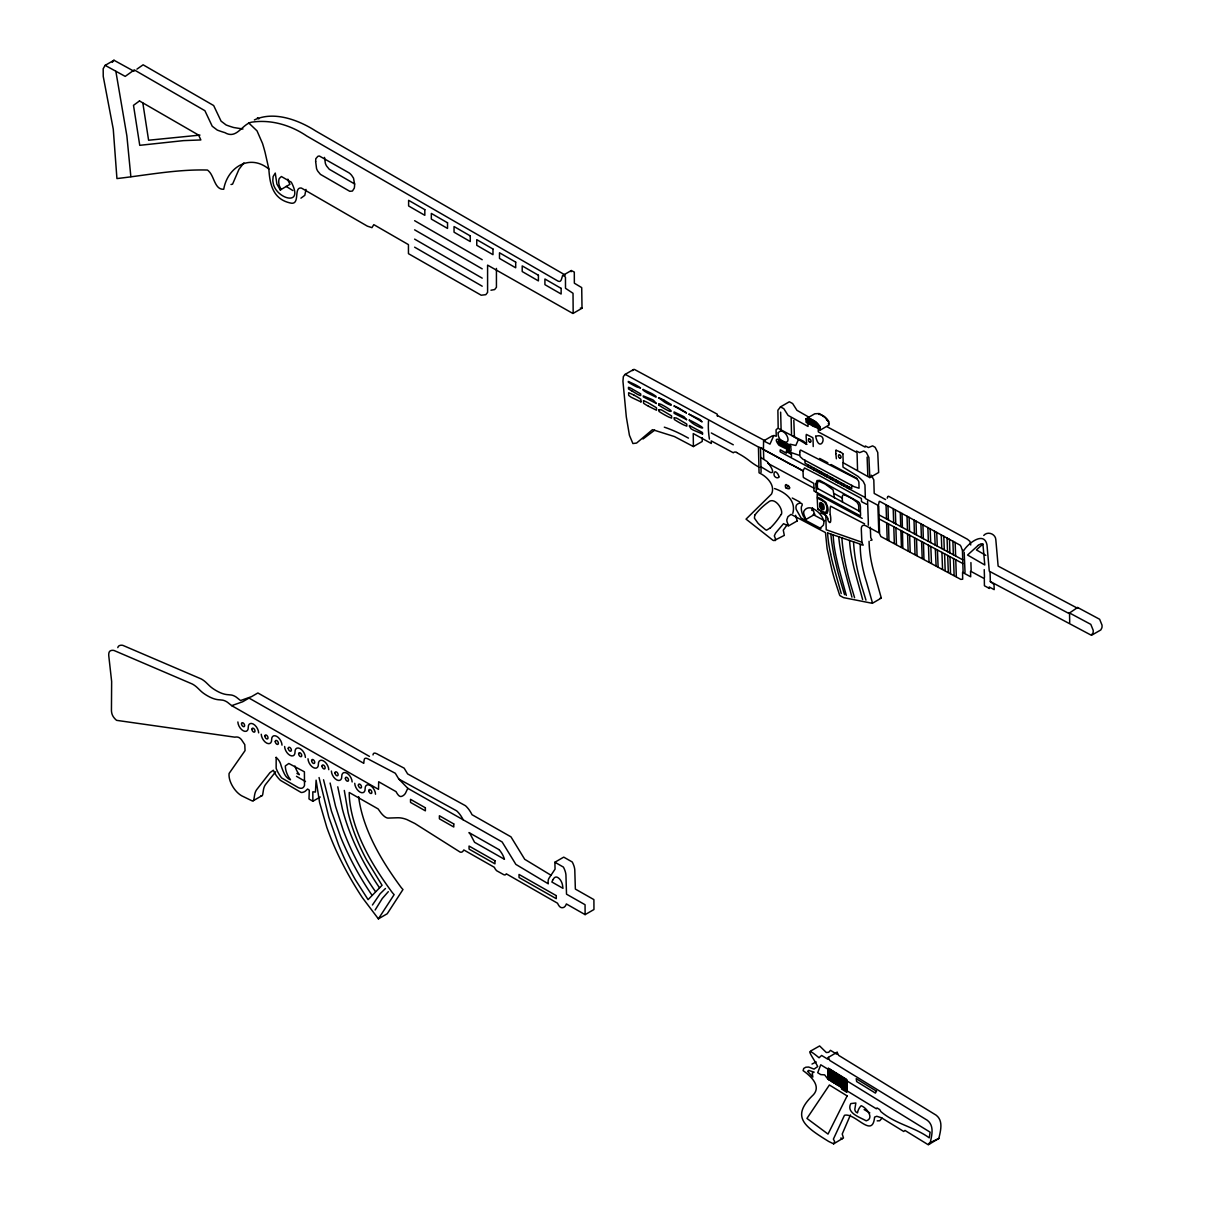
<?xml version="1.0" encoding="UTF-8"?>
<svg xmlns="http://www.w3.org/2000/svg" width="1205" height="1205" viewBox="0 0 1205 1205"><rect width="100%" height="100%" fill="white"/><g stroke="black" fill="none" stroke-linecap="round" stroke-linejoin="round"><path stroke-width="1.5" d="M826.705 420.033L826.404 419.069M306.01 189.426L304.805 195.331L300.934 198.162M573.173 313.36L573.023 293.282L565.507 288.311L565.461 277.195C560.43 271.562 563.383 283.416 558.111 281.157L306.748 136.014C291.218 125.441 272.164 119.611 253.351 121.946C242.582 122.308 237.4 140.096 224.913 132.64A151.845 87.664 60 0 1 217.292 130.095L212.231 126.239L204.895 110.694L134.267 69.905L125.2 76.382L105.151 65.356L103.178 68.745L103.238 76.397L113.27 129.191L116.93 178.566C146.935 175.147 177.271 169.167 207.365 170.041A4.413 2.546 60 0 1 208.781 171.215C214.324 176.231 214.671 189.878 223.723 189.26C227.534 166.983 249.827 153.472 268.851 169.046C269.769 183.582 272.541 198.72 289.712 202.847C301.084 206.326 292.935 186.549 301.461 188.085L367.389 226.163L371.953 227.655L373.806 224.642L408.45 244.63L408.45 253.668L481.217 295.225L485.826 294.668L487.588 292.393L487.588 265.13L572.932 313.496L582.015 308.254L581.714 287.603L574.348 283.205L574.303 272.089L571.306 270.538L562.464 275.629M643.515 400.768L643.606 403.283A43.802 25.29 60 0 0 648.426 406.19M817.683 428.046L817.562 424.175M772.42 435.803L763.578 440.91L763.443 448.878L757.583 446.573L625.847 374.665A3.6 2.079 60 0 0 624.913 374.589L623.346 376.623L622.94 381.187L626.314 416.9L629.432 435.291L632.896 443.545L636.586 443.063L652.492 429.658L674.438 436.556L693.402 446.558L702.244 441.452L702.199 437.731M818.722 428.634L818.707 425.516M798.177 440.096L795.812 445.473L789.923 444.163M828.889 1079.71L829.191 1069.302L828.362 1068.052L828.016 1079.198L829.929 1080.358L830.23 1069.95L829.402 1068.684L829.055 1079.831M832.068 1081.668L832.369 1071.26L831.525 1070.01L831.179 1081.141L833.077 1082.286L833.378 1071.893L832.535 1070.627L832.203 1081.774M834.161 1082.964L834.463 1072.555L833.619 1071.29L833.273 1082.436L835.201 1083.596L835.502 1073.188L834.658 1071.938L834.312 1083.084M837.324 1084.907L837.626 1074.499L836.782 1073.248L836.451 1084.395L838.334 1085.539L838.635 1075.131L837.806 1073.866L837.46 1085.012M842.581 1088.16L842.882 1077.752L842.039 1076.487L841.708 1087.633L843.605 1088.778L843.907 1078.37L843.063 1077.119L842.717 1088.266M844.675 1089.44L844.976 1079.032L844.133 1077.782L843.801 1088.928L845.714 1090.088L846.015 1079.68L845.172 1078.415L844.841 1089.561M791.489 456.876L791.384 453.637M815.921 483.973L816.99 480.554L819.762 480.373L857.93 501.551A13.888 8.028 60 0 1 858.532 502.003L859.27 502.756A4.835 2.787 60 0 1 860.114 504.759L860.445 507.079A19.19 11.071 60 0 1 860.46 507.953L860.385 510.815A18.783 10.845 60 0 0 860.4 511.929A11.207 6.477 60 0 1 860.551 513.963L860.521 515.936L813.977 491.007A6.884 3.977 60 0 1 813.917 490.269L813.842 483.416L805.362 478.641A116.945 67.525 60 0 1 803.404 477.466A10.212 5.889 60 0 1 803.208 476.171L803.012 470.854A14.791 8.54 60 0 0 803.434 470.176L804.503 467.947L819.822 475.855L861.394 498.493L861.485 501.506A8.435 4.865 60 0 0 862.434 502.199L866.621 504.262M817.517 492.92L817.397 494.216A8.977 5.182 60 0 0 817.261 494.969L817.186 495.903A33.484 19.325 60 0 0 817.201 498.207L817.728 508.405M823.151 508.329L823.196 507.998A9.67 5.573 60 0 0 823.301 507.004A5.859 3.374 60 0 0 823.241 505.934L822.97 505.015A2.003 1.16 60 0 0 821.72 503.705A1.988 1.145 60 0 0 820.515 504.202L820.394 505A6.492 3.751 60 0 0 820.71 507.35L821.283 508.48A4.082 2.35 60 0 0 822.066 508.887A1.838 1.054 60 0 0 823.196 508.51M817.412 483.431L817.336 484.787A20.515 11.854 60 0 0 817.397 486.218L817.638 488.974M813.465 511.086L814.685 514.399L805.844 519.506L804.624 516.192A6.522 3.766 60 0 1 803.75 511.477C808.796 502.154 821.418 512.712 823.482 520.168A7.034 4.067 60 0 1 823.904 522.609L823.392 525.124L821.494 527.007A3.223 1.853 60 0 0 820.62 528.362M571.11 271.743L571.306 270.538M887.302 498.177L887.483 497.288M790.676 446.061L791.052 449.751A4.609 2.651 60 0 1 790.841 451.122L780.629 446.106A34.132 19.702 60 0 1 778.852 445.127C770.085 433.423 786.142 442.039 790.691 446.091M833.649 1143.861L834.658 1141.542L833.378 1139.132L844.464 1115.288C855.264 1112.411 872.51 1139.312 874.589 1117.11L876.758 1116.267L881.442 1117.758L903.735 1131.48L904.985 1130.456L928.242 1144.75L929.296 1143.108L938.861 1138.439C940.578 1130.682 943.515 1120.74 936.074 1115.137L838.62 1055.354L837.114 1052.281L828.287 1057.388L827.94 1059.3L821.629 1055.444L819.054 1057.779C801.641 1043.289 813.39 1057.523 817.698 1066.576L814.053 1069.106L808.676 1067.043L805.859 1067.208L803.705 1068.443L803.117 1070.642C810.935 1076.17 822.654 1086.88 811.989 1096.143C790.631 1117.351 805.377 1126.976 828.648 1141.436L833.649 1143.861L843.47 1137.912L842.22 1134.025L850.459 1114.911M837.114 1052.281L836.782 1054.194L830.471 1050.338L828.678 1052.311L826.329 1052.522L819.626 1045.94L810.528 1051.106M930.019 1143.545C931.736 1135.788 934.673 1125.847 927.248 1120.243L829.778 1060.46L828.287 1057.388M231.691 705.648L242.702 701.747L249.028 698.072L363.805 763.322A18.391 10.619 60 0 1 364.437 759.09A2.636 1.521 60 0 1 364.784 758.578A4.549 2.621 60 0 1 366.41 758.307A14.068 8.119 60 0 1 369.453 759.692L395.315 773.279L398.78 779.017L407.802 788.326L405.483 793.206A21.585 12.472 60 0 1 402.937 795.752A17.141 9.896 60 0 1 401.084 796.475A3.916 2.259 60 0 1 398.162 794.908A10.062 5.799 60 0 1 396.084 791.655L378.671 781.759L378.521 789.365L231.691 705.648L227.519 702.304A16.448 9.504 60 0 0 222.609 700.15L219.656 699.834A38.379 22.157 60 0 1 211.508 697.846A46.905 27.082 60 0 1 203.811 693.477A23.136 13.36 60 0 1 200.437 690.676L197.71 688.04A20.681 11.945 60 0 0 192.167 683.958L114.038 650.489A13.225 7.637 60 0 0 110.423 650.805A7.275 4.202 60 0 0 108.827 653.456A13.737 7.938 60 0 0 108.766 655.761L111.643 681.473L111.447 710.332A11.945 6.899 60 0 0 111.854 713.405A6.597 3.811 60 0 0 113.737 717.337A11.463 6.612 60 0 0 116.614 720.349L234.915 737.174A15.529 8.962 60 0 1 237.807 737.144A6.371 3.675 60 0 1 241.542 739.78L244.781 744.63L245.052 750.61L229.101 773.444A15.047 8.691 60 0 0 230.818 782.798A18.467 10.664 60 0 0 241.587 795.752L252.116 800.873A3.645 2.109 60 0 0 253.848 799.713L254.617 794.954A23.693 13.677 60 0 1 256.605 789.757L269.98 772.631L273.354 770.236A18.678 10.785 60 0 0 276.231 775.433A20.982 12.11 60 0 0 280.434 780.358L301.054 792.423A8.465 4.88 60 0 0 302.229 792.423A20.967 12.11 60 0 0 305.437 791.067L307.606 789.034L309.293 790.164L308.992 798.975L312.878 801.265L320.244 797.017M887.558 497.047L888.055 496.385A2.32 1.341 60 0 1 888.642 496.294L967.419 539.238L969.98 541.407L970.733 544.976M112.276 62.329L113.993 60.25L134.026 71.276M822.563 507.817L821.147 506.868A4.353 2.515 60 0 1 821.147 504.91L822.096 504.549L822.759 505.769A4.067 2.35 60 0 1 822.593 507.697M882.045 1118.104L879.74 1120.755L877.18 1120.861M372.435 905L380.132 893.733L385.464 888.507M632.535 370.598L633.755 369.483A3.6 2.079 60 0 1 634.674 369.558L717.306 414.204L717.352 415.484A75.011 43.305 60 0 0 717.337 416.147M796.821 520.635A2.485 1.446 60 0 0 797.243 520.816L795.857 516.538A6.492 3.751 60 0 1 795.662 515.288M312.878 801.265L312.818 791.821L315.439 792.047L316.102 780.162L319.581 802.515L326.781 827.293A177.06 102.229 60 0 0 341.105 860.867A206.567 119.265 60 0 0 362.344 897.62L378.385 918.858L394.14 894.622A16.192 9.339 60 0 1 391.866 891.986C376.864 871.516 363.187 849.646 355.189 825.395A94.758 54.707 60 0 1 350.474 806.537A77.662 44.841 60 0 1 349.224 792.483L378.114 808.917L380.885 812.788A16.027 9.263 60 0 0 384.018 816.101A9.158 5.287 60 0 0 387.889 818.09L397.424 817.773A43.049 24.853 60 0 1 406.944 819.596L414.882 823.497L459.979 851.995A4.368 2.53 60 0 0 460.973 852.206A7.335 4.233 60 0 0 462.825 851.393L463.835 849.962L494.412 867.344A3.781 2.184 60 0 0 495.165 868.865A8.284 4.79 60 0 0 496.686 870.748L502.997 874.258A6.04 3.479 60 0 0 504.052 874.77A3.977 2.29 60 0 0 505.754 874.529A5.995 3.464 60 0 0 506.266 873.806L557.569 903.238A7.727 4.458 60 0 0 559.03 905.829A3.841 2.214 60 0 0 561.56 907.651A9.956 5.739 60 0 0 564.588 906.808A15.078 8.706 60 0 0 566.35 903.946L585.118 914.625L593.96 909.519L593.899 899.608L575.357 889.079L574.785 869.935A13.345 7.697 60 0 0 574.077 866.35A15.996 9.233 60 0 0 572.239 861.982L563.729 857.132L554.887 862.238L555.053 869.136L549.164 877.993A11.357 6.567 60 0 0 548.32 879.921A10.966 6.326 60 0 0 548.275 883.807L515.861 864.392L502.124 841.949L407.802 788.326M781.367 514.49C783.627 509.067 774.393 496.219 768.248 502.214A183.16 105.754 60 0 0 754.963 514.927M375.132 910.001L382.211 898.599L388.311 891.67M808.676 438.966L809.353 438.771A2.576 1.491 60 0 1 810.634 439.855L811.101 441.105A3.013 1.747 60 0 1 809.82 442.145M928.648 1144.569L938.861 1138.439M275.659 771.772L265.446 784.651A23.693 13.677 60 0 0 263.458 789.847L262.69 794.607A3.645 2.109 60 0 1 260.958 795.782M812.004 1064.045L816.162 1061.921M808.871 417.156L796.927 410.303L792.634 403.539L789.335 401.777L780.494 406.883L777.888 410.257L778.174 427.986L776.065 429.824L776.246 436.285L773.851 435.442L769.965 444.133L763.578 440.91M754.812 514.731L754.435 518.18L758.05 523.256A30.938 17.864 60 0 0 761.455 526.314L765.311 529.537A8.239 4.76 60 0 0 766.546 530.2L769.905 528.167M787.678 524.115L783.28 530.155L784.319 535.397L774.047 540.593A8.676 5.016 60 0 1 772.827 540.202L746.046 519.129L771.546 494.02C775.704 485.178 766.561 476.216 759.06 472.827L758.894 466.968M254.376 119.928C273.701 110.77 298.358 119.822 315.59 130.908L565.326 275.117M243.922 162.826L238.982 169.287L232.565 184.154L231.014 184.501M983.039 543.907L976.427 549.932L985.811 555.354M797.394 520.801L788.507 525.922L787.016 521.644A6.492 3.751 60 0 1 786.82 519.792L787.934 516.689L791.052 514.369L825.47 532.58L827.112 548.652L832.098 570.703A276.111 159.406 60 0 0 834.809 580.283L839.554 594.848A2.139 1.235 60 0 0 840.036 595.677L843.485 597.62L872.36 603.313L881.307 598.072L875.372 576.924A98.117 56.65 60 0 1 869.076 541.286M983.747 535.442C987.633 530.878 995.631 533.89 995.827 539.765L998.132 566.109L1077.677 608.329L1077.647 607.486L1068.835 613.435L989.29 571.215L986.985 544.871C983.928 530.095 966.802 544.69 963.593 550.881C960.671 549.977 962.298 545.142 958.593 544.344L879.801 501.401A2.32 1.341 60 0 0 879.213 501.491L878.34 505.528L865.356 498.539L864.964 484.982L863.202 481.337L858.111 476.442L843.003 467.133L842.867 462.569L869.814 477.602L878.656 472.496L877.737 452.432L875.146 447.326L872.631 445.88L868.459 447.522L865.311 445.986M654.707 430.14L643.003 438.997M872.345 602.5L866.531 582.03A98.117 56.65 60 0 1 860.234 544.63L863.202 545.112L861.891 542.687L861.289 528.905A6.703 3.871 60 0 1 865.853 525.802L879.334 533.062L880.855 536.526L960.822 579.394L962.675 579.198L962.569 572.42L970.703 576.803L970.537 571.185L984.319 578.611L984.41 585.766L989.395 588.447L989.23 586.971L994.2 589.637L994.02 584.425L990.043 581.397L1091.248 635.201L1093.055 632.911A11.146 6.432 60 0 0 1093.161 630.2L1090.796 624.356L1068.805 612.592M1091.941 635.05L1100.783 629.959L1101.897 627.805A11.146 6.432 60 0 0 1102.003 625.094L1099.638 619.265L1077.647 607.486M136.933 69.137L143.109 64.814L213.662 105.543L221.072 121.133L226.133 124.989A151.845 87.664 60 0 0 233.755 127.534L242.958 129.01M775.372 540.578L775.613 539.207A2.651 1.536 60 0 0 775.418 538.71L774.333 535.864L775.523 533.228A47.085 27.188 60 0 1 776.487 531.992L783.536 523.678L787.98 525.742M280.283 189.968L281.096 189.411L279.319 185.675A12.231 7.064 60 0 1 279.244 178.551L281.383 176.517L291.309 182.211C304.714 207.682 275.418 198.524 273.128 182.768A18.376 10.604 60 0 1 272.797 180.524L273.143 176.533L275.267 173.083L276.894 184.034L280.283 189.968L289.938 184.32L288.161 180.569M105.151 65.356L113.993 60.25M624.627 374.68L633.469 369.589M780.494 406.883L783.792 408.646L788.085 415.394L808.058 426.465L807.922 423.332L806.085 422.352L805.949 418.888L814.776 413.782L819.129 413.556L824.431 416.508L828.935 421.584L829.04 425.019L820.198 430.125L818.21 429.055L818.3 431.887L856.303 452.206L856.469 451.077L859.617 452.628L863.789 450.986L866.305 452.432L868.895 457.538L869.814 477.602M253.171 800.738L262.012 795.646M378.385 918.858L387.227 913.752L402.982 889.516A16.192 9.339 60 0 1 400.708 886.88C385.705 866.41 372.029 844.539 364.031 820.289A94.758 54.707 60 0 1 359.316 801.43A77.662 44.841 60 0 1 358.623 796.625M582.015 308.254L580.373 308.043M808.901 419.551L809.067 423.407M814.625 514.414L813.887 513.872M805.784 519.521L803.358 516.192A13.496 7.787 60 0 1 801.37 506.793C805.121 501.566 795.963 502.365 795.993 506.718A6.462 3.736 60 0 0 796.279 509.504L801.069 517.969L820.741 528.453M809.865 419.521L809.941 423.317A4.895 2.832 60 0 1 810.031 423.919M881.141 598.237L880.147 598.162M199.97 135.096L148.592 140.232L142.838 103.043M805.949 418.888L810.302 418.662L815.589 421.599L820.093 426.69L820.198 430.125M818.813 414.4L819.611 414.4A7.622 4.398 60 0 1 822.443 415.71L823.286 416.343M813.45 426.359L819.626 428.799A26.736 15.439 60 0 0 819.536 427.082L819.37 426.224A7.366 4.248 60 0 0 815.815 422.383L813.601 420.786A7.622 4.398 60 0 0 810.754 419.445L808.344 419.491A13.571 7.833 60 0 0 807.184 419.626L807.169 420.319A23.151 13.36 60 0 0 807.184 421.389L807.245 422.488A44.284 25.576 60 0 0 813.435 426.329M490.962 290.224L494.668 289.562L496.43 287.287L496.43 268.429M809.745 442.19L808.841 441.422A2.922 1.687 60 0 1 808.706 438.997M839.734 458.186L838.816 457.403A2.982 1.717 60 0 1 838.665 454.933L839.328 454.692A2.636 1.521 60 0 1 840.638 455.806L841.12 457.087A3.163 1.823 60 0 1 839.81 458.156M820.771 502.681L821.464 502.937A7.441 4.293 60 0 1 823.181 504.217L823.572 504.699A11.478 6.628 60 0 1 824.1 507.772L824.069 508.525A3.013 1.732 60 0 1 822.111 509.61M798.945 455.219L793.553 453.396A40.322 23.272 60 0 1 786.594 450.218L786.383 453.17L780.298 449.796A7.923 4.579 60 0 0 780.147 451.815L865.25 497.545M827.654 532.971L860.747 544.299M861.876 542.22L826.223 529.763L825.832 515.876M870.688 540.397L872.043 540.021L870.733 537.596L870.281 527.248M840.005 451.875L836.119 450.248M840.804 1138.017L842.491 1138.755M819.912 481.714L823.527 483.31A86.383 49.872 60 0 1 825.244 484.109L833.107 489.923L834.447 497.996M844.795 495.074L845.413 495.345A86.338 49.857 60 0 1 852.522 498.915L856.906 502.139L858.547 504.85A35.276 20.364 60 0 1 858.683 506.431L858.834 511.086L860.4 511.929M820.379 512.969L822.563 513.752A22.97 13.255 60 0 1 823.738 514.219L824.913 514.836M760.506 447.944L762.78 448.908A2.621 1.521 60 0 1 763.503 449.495L803.012 470.854L792.152 464.874M640.955 401.883L632.64 397.981A32.716 18.888 60 0 1 630.968 397.093L628.694 395.406L628.618 392.755A88.778 51.258 60 0 1 633.966 395.104M817.472 497.198L819.822 498.252A36.692 21.193 60 0 1 821.433 499.036L825.982 502.56L827.699 507.139A16.719 9.655 60 0 1 828.031 510.649L827.067 513.42L824.566 513.345A67.51 38.967 60 0 1 822.864 512.517L817.743 508.947L819.912 510.318A34.659 20.018 60 0 0 821.81 511.447L825.681 512.532L826.826 510.001A13.225 7.637 60 0 0 826.781 506.778L826.69 506.416A5.091 2.937 60 0 0 823.392 501.175M817.397 494.216L862.193 518.361M817.487 498.177L821.915 500.497A49.044 28.318 60 0 1 823.377 501.355M648.426 406.221L656.499 410.227L656.529 408.646A3.66 2.109 60 0 0 656.424 407.727L649.118 403.389A42.612 24.597 60 0 0 643.5 400.723M879.138 518.948L962.84 563.533M792.272 498.026L799.909 502.063M786.398 451.604L791.399 454.24M717.352 415.484L764.783 440.608M778.927 428.754L790.857 435.08M774.514 488.552C785.419 492.167 796.369 500.512 792.8 513.36M813.179 514.61L824.657 520.741M827.142 426.781L865.145 447.115M819.701 458.427L827.82 462.765M831.058 464.512L856.996 478.4M815.905 483.958A20.711 11.96 60 0 0 816.162 487.663L858.803 510.92M879.017 514.896L962.72 559.798M768.082 463.473L813.887 488.115M885.554 499.563L874.197 493.432L873.806 479.876L871.215 475.162M791.203 464.678L765.205 450.474M760.777 457.418L767.178 461.62A16.192 9.354 60 0 1 767.962 462.705M711.342 432.972L733.288 444.796M688.447 438.108L683.19 435.291A176.909 102.139 60 0 0 679.771 433.559L677.466 432.444A168.037 97.018 60 0 0 664.317 427.173M736.617 452.553L741.482 455.309A71.095 41.045 60 0 1 748.169 459.828L749.856 461.123A58.277 33.65 60 0 0 758.894 467.058M864.618 523.859L830.576 506.205A29.523 17.051 60 0 0 830.245 514.686M398.78 779.017L456.62 810.829A17.382 10.032 60 0 1 460.084 814.685A19.732 11.387 60 0 1 463.172 819.807M834.282 493.598L842.476 498.132M785.78 487.814L786.217 488.04A12.065 6.974 60 0 0 788.13 488.718L789.034 488.748A1.672 0.964 60 0 0 789.591 487.528M369.408 756.379L257.87 692.965L251.544 696.641L240.533 700.542L236.361 697.198A16.448 9.504 60 0 0 231.45 695.044L228.498 694.728A38.379 22.157 60 0 1 220.349 692.739A46.905 27.082 60 0 1 212.652 688.371A23.136 13.36 60 0 1 209.278 685.585L206.552 682.949A20.681 11.945 60 0 0 201.009 678.852L122.88 645.383A13.225 7.637 60 0 0 119.265 645.699A7.275 4.202 60 0 0 117.804 647.627M554.887 862.238L563.398 867.088A15.996 9.233 60 0 1 565.235 871.456A13.345 7.697 60 0 1 565.943 875.041L566.516 894.185L585.058 904.714L585.118 914.625M550.851 875.146L524.702 859.286L510.965 836.842L472.014 814.701A19.732 11.387 60 0 0 468.926 809.579A17.382 10.032 60 0 0 465.461 805.723L407.621 773.911L404.157 768.172L378.295 754.586A14.068 8.119 60 0 0 375.252 753.2A4.549 2.621 60 0 0 373.61 753.471A2.636 1.521 60 0 0 373.279 753.984A18.391 10.619 60 0 0 373.008 754.948M354.707 183.988L329.281 169.272L326.66 166.109A7.742 4.474 60 0 1 325.38 163.383L324.476 157.403M414.625 220.696L482.211 259.723M414.625 229.839L482.211 268.866M414.625 239.117L482.211 278.144M414.625 247.176L482.211 286.203M292.845 190.541L286.127 186.383M296.475 776.321L305.498 781.548M663.97 400.165L669.543 403.555A59.497 34.343 60 0 0 671.125 404.473L671.155 405.287A36.918 21.313 60 0 1 664.889 402.365L658.487 397.68A33.213 19.175 60 0 1 663.955 400.211M864.106 1109.549L869.799 1112.908M631.661 390.781L636.873 393.945A36.03 20.801 60 0 0 637.912 394.547L640.126 395.466A4.278 2.47 60 0 0 640.729 395.496L640.729 394.321A2.425 1.401 60 0 0 640.668 393.899L631.706 388.688A25.742 14.867 60 0 0 629.356 387.558L628.468 387.317L628.513 388.989A81.473 47.04 60 0 1 631.661 390.781M780.358 444.464L778.325 443.214A5.287 3.058 60 0 1 778.249 442.596L778.264 440.864A73.249 42.295 60 0 1 782.678 442.762L788.296 446.046A15.047 8.691 60 0 1 789.109 446.663L789.17 447.868A17.292 9.986 60 0 1 789.17 449.028M823.527 416.538L824.657 417.261A7.366 4.248 60 0 1 828.242 421.102L828.317 421.283M258.864 118.888L257.433 117.728M248.591 122.835L257.011 130.848L262.524 143.455A145.88 84.23 60 0 1 265.1 152.463L268.851 169.031M827.458 420.334L827.865 421.132M767.962 462.705C769.543 464.482 775.779 473.731 770.703 472.541A25.456 14.701 60 0 1 769.498 471.908L762.991 467.992A90.661 52.342 60 0 0 760.973 466.847L760.476 448.35M785.675 487.694L785.585 487.362A4.865 2.802 60 0 1 785.374 485.404L785.539 484.907A2.064 1.19 60 0 1 786.624 484.711L787.739 486.895L787.904 485.404A3.63 2.094 60 0 1 788.793 486.157L789.516 487.513M865.958 600.135L861.485 585.525A181.578 104.835 60 0 1 859.798 579.56L858.382 573.987A148.622 85.811 60 0 1 853.532 541.813M854.586 597.71L850.128 582.753A197.982 114.309 60 0 1 847.959 574.77L846.076 566.877A162.841 94.02 60 0 1 841.888 537.837M844.569 594.668L840.036 579.62A222.082 128.212 60 0 1 837.264 569.664L834.116 556.017A181.458 104.76 60 0 1 830.817 534.056M841.241 593.538L833.077 564.573A208.902 120.621 60 0 1 831.887 559.768L830.607 554.059M862.629 599.533L854.36 569.423A193.628 111.794 60 0 1 853.276 564.768L852.281 560.144A114.927 66.35 60 0 1 849.54 540.442M851.95 597.138L845.217 572.209A240.413 138.801 60 0 1 841.557 556.077L839.81 545.85A138.289 79.846 60 0 1 838.74 536.752M846.332 595.451L838.846 568.353A224.386 129.553 60 0 1 837.656 563.533L836.15 556.861A110.996 64.091 60 0 1 833.152 534.824M828.498 424.13L828.468 423.693A26.736 15.439 60 0 0 828.453 423.015M827.594 518.737L827.654 518.994A12.005 6.929 60 0 0 828.136 520.394A8.54 4.925 60 0 0 828.588 521.464C831.721 526.028 830.772 515.815 830.185 514.656M330.11 783.024L335.517 806.235L343.048 829.718A162.901 94.05 60 0 0 357.162 861.56A152.146 87.845 60 0 0 375.478 891.61M323.543 779.771L331.42 811.025L340.563 836.827A180.765 104.368 60 0 0 372.014 895.225M319.054 777.541L328.754 816.99L338.53 844.78A169.574 97.906 60 0 0 355.355 879.71L368.082 899.638L382.06 885.298L366.802 860.265A129.071 74.514 60 0 1 355.159 835.065A119.581 69.031 60 0 1 348.064 812.411L344.299 790.435M816.222 488.115L816.237 488.191A18.813 10.86 60 0 0 816.207 489.215L816.342 492.288M115.861 71.366L126.871 135.879L130.848 176.638M337.777 786.82L342.416 809.097A143.47 82.829 60 0 0 361.048 856.981A172.902 99.834 60 0 0 379.454 887.708M658.758 405.031A76.02 43.892 60 0 0 669.332 411.191C675.659 412.592 664.317 405.98 662.705 405.242A33.966 19.611 60 0 0 661.304 404.473L658.698 403.63L658.758 405.121M835.833 453.667L836.375 458.774M640.473 387.995L636.692 386.895A113.345 65.431 60 0 1 632.881 384.922L630.592 383.597A54.843 31.661 60 0 1 628.317 382.151A2.139 1.235 60 0 1 628.302 381.458L634.402 384.29A37.129 21.434 60 0 1 640.473 387.935M868.308 525.244L868.308 524.506A161.621 93.312 60 0 0 868.293 520.816L867.57 501.25M808.043 422.91L807.681 420.47A1.597 0.919 60 0 1 807.968 419.536M842.581 502.365L842.31 499.593A20.154 11.628 60 0 1 842.25 498.177L842.325 496.806A4.458 2.576 60 0 1 844.735 494.743M934.538 531.134L935.155 545.006M935.336 548.878L936.089 565.778M842.898 453.908L843.199 462.253M964.181 552.327L965.024 572.435M806.597 442.958L806.145 436.903A13.3 7.682 60 0 1 806.326 434.402L812.095 437.295A15.665 9.053 60 0 1 812.923 437.867A43.591 25.169 60 0 1 813.074 440.066L813.224 446.543M814.851 421.855L815.047 426.63M812.893 420.741L813.089 425.576M936.722 532.324L937.264 546.136M937.43 549.992L938.108 566.862M947.04 537.942L947.552 551.649M947.687 555.46L948.32 572.345M941.271 534.809L941.783 548.561M941.918 552.387L942.551 569.257M930.17 528.754L930.682 542.612M930.832 546.483L931.465 563.292M920.906 523.708L921.433 537.641M921.569 541.542L922.202 558.322M867.118 457.162L867.841 476.276M952.884 541.135L953.381 554.782M953.516 558.563L954.119 575.448M877.888 506.055L878.791 531.661M793.824 420.319L794.396 436.285M955.158 542.37L955.625 555.987M955.761 559.768L956.333 576.638M943.801 536.195L944.283 549.902M944.584 553.818L945.187 570.658M984.229 569.619L984.485 577.451M927.895 527.519L928.347 541.361M928.468 545.217L929.01 561.982M907.019 516.132L907.47 530.155M907.591 534.101L908.133 550.775M900.286 512.456L900.738 526.555M900.873 530.516L901.415 547.16M895.3 509.745L895.767 523.874M895.887 527.85L896.43 544.479M893.206 508.6L893.658 522.744M893.794 526.736L894.336 543.365M886.037 504.699L886.519 519.024M886.654 522.91L887.196 539.524M813.827 421.253L813.977 426.073M805.03 460.19L804.955 461.651A7.14 4.127 60 0 0 805.091 463.232L851.799 488.522L851.574 485.871A1.792 1.039 60 0 1 851.784 485.284M962.434 550.534L963.111 572.119M949.48 539.283L949.886 552.914M950.007 556.695L950.504 573.52M878.731 506.07L879.56 532.625M849.118 486.971L849.179 488.914M846.799 485.72L846.859 487.663M843.816 484.109L843.877 486.067M841.286 482.738L841.346 484.696M837.52 480.72L837.58 482.678M835.758 479.771L835.818 481.729M832.67 478.099L832.73 480.057M830.35 476.849L830.411 478.822M827.142 475.116L827.202 477.09M824.386 473.64L824.446 475.613M821.509 472.089L821.569 474.062M819.295 470.899L819.355 472.887M815.815 422.368L815.966 427.127M816.644 469.468L816.704 471.456M813.661 467.856L813.721 469.86M811.01 466.425L811.07 468.429M808.148 464.889L808.209 466.892M788.507 446.332L788.582 448.712M787.874 446.001L787.95 448.365M787.317 445.699L787.392 448.079M786.714 445.383L786.79 447.748M786.097 445.052L786.172 447.432M785.524 444.75L785.6 447.115M784.862 444.389L784.937 446.754M784.199 444.043L784.274 446.407M783.009 443.41L783.084 445.76M782.437 443.094L782.512 445.458M781.804 442.762L781.864 445.112M781.277 442.476L781.352 444.841M780.584 442.115L780.659 444.464M779.997 441.798L780.072 444.148M779.319 441.437L779.379 443.786M778.792 441.151L778.867 443.5M990.073 572.405L990.314 580.599M970.914 562.584L971.14 570.266M922.91 524.793L923.331 538.665M923.452 542.536L923.949 559.256M916.011 521.027L916.433 534.96M916.538 538.861L917.05 555.55M914.008 519.942L914.414 533.89M914.535 537.792L915.032 554.481M909.112 517.276L909.534 531.254M909.639 535.186L910.152 551.845M887.965 505.738L888.371 519.912M888.492 523.919L888.974 540.488M857.056 453.095L857.553 469.95M780.644 412.155L781.111 429.537M763.488 449.495L763.729 459.015M902.048 513.42L902.394 527.444M811.839 420.153L811.959 424.988M758.457 447.597L758.894 465.733M810.604 419.491L810.724 424.356M783.687 443.771L783.747 446.121M816.689 423.317L816.794 427.519M791.143 418.256L791.519 434.628M760.973 466.847L761.078 472.33M1069.543 614.234L1069.709 622.593M902.47 531.375L902.801 547.913M693.402 446.558L693.237 433.544L711.312 443.485L711.236 440.894L733.318 452.779A6.703 3.871 60 0 1 736.601 452.357M288.191 180.569A12.125 7.004 60 0 1 287.844 179.123M857.493 1112.712A2.546 1.476 60 0 1 854.812 1109.398L855.851 1102.982L850.805 1103.584C845.835 1113.089 860.355 1117.412 866.199 1120.831C874.83 1118.361 866.32 1107.455 861.168 1105.738A30.366 17.533 60 0 0 857.463 1112.622M811.899 510.438A13.496 7.787 60 0 1 811.598 509.73M813.465 511.086A6.522 3.766 60 0 1 812.547 507.923M709.429 439.132A75.011 43.305 60 0 1 708.54 420.711M830.667 554.074A114.159 65.913 60 0 1 827.564 532.926M820.756 502.59A2.199 1.265 60 0 0 819.701 503.75A30.005 17.322 60 0 0 819.807 506.612L819.852 506.974A2.41 1.401 60 0 0 821.177 508.932A5.166 2.982 60 0 0 822.111 509.504M824.913 514.881A3.916 2.259 60 0 1 827.91 518.798M789.185 449.149A66.471 38.379 60 0 1 780.358 444.374M835.878 453.698A10.242 5.92 60 0 1 836.029 450.188M840.021 451.92A8.827 5.106 60 0 1 842.928 453.833M633.966 395.165A45.579 26.314 60 0 1 640.864 399.307L641.015 400.994A4.142 2.395 60 0 1 640.955 401.883M781.126 514.43A184.395 106.462 60 0 1 769.995 528.287M817.442 483.446A4.458 2.576 60 0 1 819.837 481.382M296.927 773.354A8.36 4.82 60 0 0 297.725 773.896L299.337 774.695A19.129 11.041 60 0 1 297.198 771.381A14.987 8.661 60 0 1 294.954 766.019M282.015 745.142A7.351 4.248 60 0 0 276.593 736.285A7.351 4.248 60 0 0 271.637 739.689A7.351 4.248 60 0 1 266.682 743.093A7.351 4.248 60 0 1 261.244 734.237M328.769 769.679A7.351 4.248 60 0 0 323.347 760.822A7.351 4.248 60 0 0 318.376 764.226A7.351 4.248 60 0 1 313.421 767.63A7.351 4.248 60 0 1 307.998 758.773M258.653 732.866A7.351 4.248 60 0 0 253.216 724.009A7.351 4.248 60 0 0 248.26 727.413A7.351 4.248 60 0 1 243.305 730.817A7.351 4.248 60 0 1 237.867 721.961M375.523 794.216A7.351 4.248 60 0 0 370.086 785.359A7.351 4.248 60 0 0 365.13 788.763A7.351 4.248 60 0 1 360.175 792.182A7.351 4.248 60 0 1 354.737 783.31M352.146 781.955A7.351 4.248 60 0 0 346.724 773.098A7.351 4.248 60 0 0 341.753 776.502A7.351 4.248 60 0 1 336.798 779.906A7.351 4.248 60 0 1 331.375 771.049M305.392 757.418A7.351 4.248 60 0 0 299.97 748.546A7.351 4.248 60 0 0 295.014 751.95A7.351 4.248 60 0 1 290.043 755.369A7.351 4.248 60 0 1 284.621 746.498M276.156 757.373L276.156 768.278A19.416 11.207 60 0 0 278.219 772.812A23.392 13.511 60 0 0 281.624 777.933L298.162 787.528A12.201 7.049 60 0 0 300.181 788.221A8.917 5.151 60 0 0 303.479 787.196A13.526 7.802 60 0 0 304.504 785.404L304.413 771.803L288.823 763.488L285.314 765.943A18.873 10.89 60 0 0 285.69 769.332A14.987 8.661 60 0 0 288.357 776.487A19.129 11.041 60 0 0 290.51 779.801L288.884 779.002A8.36 4.82 60 0 1 284.35 773.761A36.391 21.012 60 0 1 281.036 765.401L280.675 764.121A8.028 4.624 60 0 0 278.445 759.888A14.686 8.48 60 0 0 276.156 757.373M658.879 409.64L658.984 411.417A93.207 53.818 60 0 0 668.895 417.096L671.607 418.105L671.637 416.734A3.299 1.913 60 0 0 671.516 415.861L662.931 410.754A36.06 20.816 60 0 0 661.199 409.82L658.879 409.64M841.557 1087.995L841.557 1089.019L846.859 1092.333L846.889 1091.278L841.557 1087.995M674.258 417.879L674.348 419.551A100.663 58.126 60 0 0 683.386 424.763L686.79 426.148L686.82 424.853A2.937 1.702 60 0 0 686.714 424.039L678.249 419.039A34.327 19.822 60 0 0 676.246 417.969L674.258 417.879M689.26 420.138C693.643 426.555 715.348 433.544 692.016 421.313A26.224 15.138 60 0 0 690.495 420.56L689.26 420.138M315.65 161.53L316.538 168.489A7.742 4.474 60 0 0 317.819 171.215L320.455 174.379L349.781 191.309L352.432 191.053L354.285 188.146A21.072 12.171 60 0 0 354.571 184.109L353.532 178.174L351.679 175.373A9.55 5.513 60 0 0 348.953 172.812L319.461 156.063A9.068 5.242 60 0 0 317.849 156.364L315.8 158.714L315.65 161.53M686.368 412.969L673.866 405.949A31.963 18.452 60 0 1 679.259 408.42L684.756 411.733A57.81 33.379 60 0 0 686.308 412.637L686.368 412.969M686.579 419.641L674.122 413.315L674.077 411.929L682.512 415.996A34.011 19.642 60 0 1 684.214 416.915L686.579 419.641M799.728 452.146L800.015 456.514L802.876 459.195L854.194 486.73L859.045 488.206L858.909 482.362A3.299 1.913 60 0 0 857.583 479.711L856.77 478.957A5.905 3.404 60 0 0 856.077 478.49L800.662 450.068A3.344 1.928 60 0 0 800.06 450.61L799.728 452.146M702.56 434.011L693.749 430.29A33.333 19.25 60 0 1 691.037 428.769L689.396 426.239A2.726 1.582 60 0 1 689.441 425.516L702.455 432.52L702.56 434.011M656.303 403.449L643.38 396.927A1.913 1.1 60 0 1 643.259 395.888L652.086 399.518A35.548 20.515 60 0 1 653.517 400.286L656.303 403.449M828.031 1069.242L827.745 1078.912L824.642 1074.875L820.771 1074.604L817.713 1072.706L820.741 1064.798L828.031 1069.242M831.299 1070.612L830.998 1081.005L830.125 1080.493L830.456 1069.347L831.299 1070.612M836.556 1073.851L836.255 1084.259L835.381 1083.732L835.713 1072.586L836.556 1073.851M839.719 1075.794L839.418 1086.202L838.544 1085.675L838.876 1074.529L839.719 1075.794M840.759 1076.442L840.457 1086.835L839.584 1086.323L839.915 1075.176L840.759 1076.442M841.828 1077.089L841.527 1087.497L840.638 1086.97L840.985 1075.839L841.828 1077.089M847.085 1080.343L846.784 1090.736L845.91 1090.224L846.241 1079.078L847.085 1080.343M806.672 444.389L791.745 435.532L801.792 440.397A49.164 28.393 60 0 1 803.825 441.467L806.672 444.389M847.236 1081.096L846.934 1090.796L876.351 1108.781L876.984 1107.922L879.755 1109.624L880.87 1111.612C895.541 1124.129 913.962 1126.75 929.251 1137.836L930.139 1132.188L847.236 1081.096M689.034 414.204L702.093 421.901L700.256 419.777A32.053 18.497 60 0 0 698.599 418.843L689.049 414.159M643.093 389.501L643.154 390.209A34.855 20.123 60 0 0 648.772 393.613L656.062 397.168L656.017 396.355A34.855 20.123 60 0 0 650.414 392.92L644.735 390.224A62.193 35.909 60 0 1 643.124 389.426L643.093 389.501M778.264 432.731C776.848 437.355 784.018 446.242 787.829 440.94C789.245 436.3 782.075 427.413 778.264 432.731M815.649 436.255C819.792 455.701 830.034 432.158 815.649 436.255M876.487 1091.188L875.417 1093.086L856.635 1081.548L856.228 1078.701L876.487 1091.188M552.839 879.816L551.875 882.015L562.976 888.326L562.524 885.163A10.152 5.859 60 0 0 561.455 881.864A6.326 3.66 60 0 0 557.794 877.541A5.121 2.952 60 0 0 555.625 877.12A9.881 5.694 60 0 0 554.104 878.038L552.839 879.816M778.822 477.06L778.4 477.557A5.257 3.043 60 0 1 775.674 477.255L774.77 476.502A1.762 1.009 60 0 1 774.363 475.839L774.107 475.086A4.865 2.802 60 0 1 774.604 472.194L775.086 471.818A1.868 1.085 60 0 1 775.598 471.863A4.187 2.41 60 0 1 778.656 475.779L778.867 476.141A1.913 1.1 60 0 1 778.822 477.06M847.13 1095.902L828.016 1134.086L806.943 1118.421L829.402 1084.997L847.13 1095.902M978.174 545.383L967.585 555.038L984.786 564.964L982.979 544.72L981.171 543.711L978.174 545.383M139.479 100.949L133.499 105.332L139.75 145.323L183.506 140.624L200.858 139.946L198.584 135.081L139.479 100.949M808.811 1070.477L807.561 1071.32L812.848 1077.059L812.23 1073.053L814.113 1072.134L808.811 1070.477M425.365 807.787L410.513 799.337L410.528 802.41L425.38 810.845L425.365 807.787M453.758 823.934L439.388 815.755L439.403 818.828L453.788 827.007L453.758 823.934M499.156 849.721L468.971 832.565A6.206 3.585 60 0 1 470.492 834.583L474.559 842.295L504.443 859.286A13.511 7.802 60 0 0 501.762 853.306A20.681 11.945 60 0 0 499.156 849.721M494.939 860.762L469.046 846.046L469.076 849.118L494.969 863.834L494.939 860.762M556.273 895.631L519.024 874.453L519.054 877.526L556.273 898.689L556.273 895.631M424.823 209.67L408.615 200.316L408.615 205.965L424.823 215.318L424.823 209.67M447.537 222.789L431.33 213.421L431.33 219.084L447.537 228.438L447.537 222.789M470.266 235.909L454.044 226.54L454.044 232.188L470.266 241.557L470.266 235.909M492.981 249.028L476.758 239.659L476.758 245.308L492.981 254.677L492.981 249.028M515.695 262.133L499.488 252.779L499.488 258.427L515.695 267.796L515.695 262.133M538.409 275.252L522.202 265.898L522.202 271.547L538.409 280.901L538.409 275.252M561.138 288.372L544.916 279.003L544.916 284.666L561.138 294.02L561.138 288.372M298.644 753.863A2.199 1.28 60 0 0 301.039 756.68A2.199 1.28 60 0 0 300.919 753.502A2.199 1.28 60 0 0 298.644 753.863M251.89 729.326A2.199 1.28 60 0 0 254.285 732.143A2.199 1.28 60 0 0 254.165 728.965A2.199 1.28 60 0 0 251.89 729.326M241.512 723.874A2.199 1.28 60 0 0 243.907 726.69A2.199 1.28 60 0 0 243.787 723.497A2.199 1.28 60 0 0 241.512 723.874M358.382 785.223A2.199 1.28 60 0 0 360.777 788.04A2.199 1.28 60 0 0 360.656 784.862A2.199 1.28 60 0 0 358.382 785.223M322.021 766.139A2.199 1.28 60 0 0 324.416 768.956A2.199 1.28 60 0 0 324.296 765.762A2.199 1.28 60 0 0 322.021 766.139M311.628 760.686A2.199 1.28 60 0 0 314.023 763.503A2.199 1.28 60 0 0 313.903 760.31A2.199 1.28 60 0 0 311.628 760.686M368.775 790.676A2.199 1.28 60 0 0 371.17 793.492A2.199 1.28 60 0 0 371.05 790.314A2.199 1.28 60 0 0 368.775 790.676M335.005 772.947A2.199 1.28 60 0 0 337.4 775.779A2.199 1.28 60 0 0 337.279 772.586A2.199 1.28 60 0 0 335.005 772.947M275.267 741.602A2.199 1.28 60 0 0 277.662 744.419A2.199 1.28 60 0 0 277.542 741.226A2.199 1.28 60 0 0 275.267 741.602M345.398 778.4A2.199 1.28 60 0 0 347.793 781.232A2.199 1.28 60 0 0 347.673 778.038A2.199 1.28 60 0 0 345.398 778.4M288.251 748.41A2.199 1.28 60 0 0 290.661 751.227A2.199 1.28 60 0 0 290.526 748.049A2.199 1.28 60 0 0 288.251 748.41M264.874 736.135A2.199 1.28 60 0 0 267.284 738.966A2.199 1.28 60 0 0 267.164 735.773A2.199 1.28 60 0 0 264.874 736.135"/></g></svg>
